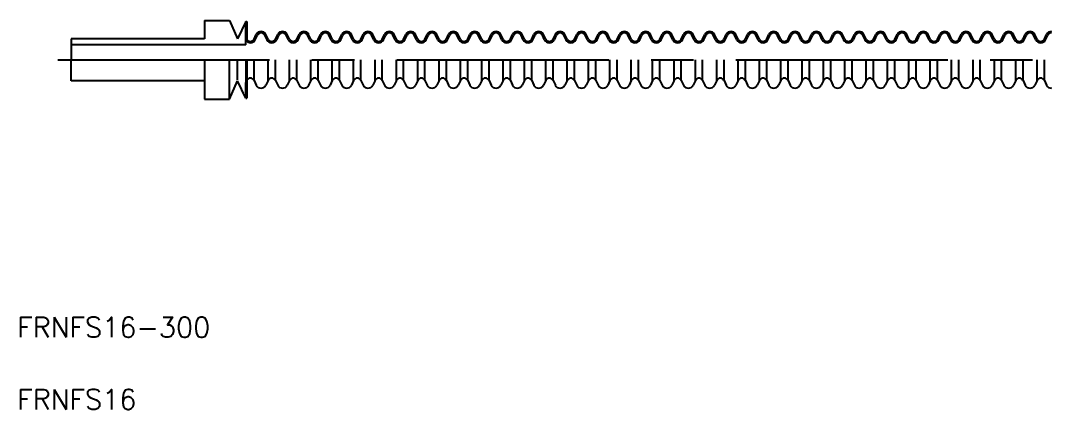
# Model space of a CAD drawing. Extents: x -8 to 302, y -52 to 6.
# Drawn here: x -7.6 to 146.9, y -52.4 to 5.9 of the extents above; entities that cross this region are included whole.
import ezdxf

# ---------------------------------------------------------------- set-up
doc = ezdxf.new("R2010")
doc.units = 0
doc.linetypes.add('CENTER', pattern=[50.8, 31.75, -6.35, 6.35, -6.35])
doc.layers.get('0').update_dxf_attribs({"linetype": 'CONTINUOUS'})
doc.layers.add('CENTER', color=1, linetype='CENTER')
doc.styles.get("Standard").update_dxf_attribs({"font": 'txt.shx', "height": 3, "bigfont": 'bigfont.shx'})

msp = doc.modelspace()

# ---------------------------------------------------------------- linework, layer by layer
at = {"color": 7, "linetype": 'CONTINUOUS'}
for p, q in [((20, 5.88), (23.72, 5.88)), ((20, 5.88), (20, 3.17)), ((23.72, 5.88), (24.94, 3.17)), ((26.17, 5.74), (24.94, 3.17)), ((26.17, 2.25), (26.17, 5.74)), ((26.17, 5.74), (26.34, 5.74)), ((26.17, 4.97), (26.17, 3.38)), ((26.34, 5.74), (26.34, 3.1)), ((26.34, 5.74), (26.34, 3.1)), ((20, 3.17), (0, 3.17)), ((0, 3.17), (0, 0)), ((27.43, 3.1), (27.76, 3.8)), ((27.61, 3.01), (27.94, 3.71)), ((29.36, 3.01), (29.02, 3.71)), ((29.54, 3.1), (29.2, 3.8)), ((30.63, 3.1), (30.96, 3.8)), ((30.81, 3.01), (31.14, 3.71)), ((32.56, 3.01), (32.22, 3.71)), ((32.74, 3.1), (32.4, 3.8)), ((33.83, 3.1), (34.16, 3.8)), ((34.01, 3.01), (34.34, 3.71)), ((35.76, 3.01), (35.42, 3.71)), ((35.94, 3.1), (35.6, 3.8)), ((37.03, 3.1), (37.36, 3.8)), ((37.21, 3.01), (37.54, 3.71)), ((38.96, 3.01), (38.62, 3.71)), ((39.14, 3.1), (38.8, 3.8)), ((40.23, 3.1), (40.56, 3.8)), ((40.41, 3.01), (40.74, 3.71)), ((42.16, 3.01), (41.82, 3.71)), ((42.34, 3.1), (42, 3.8)), ((43.43, 3.1), (43.76, 3.8)), ((43.61, 3.01), (43.94, 3.71)), ((45.36, 3.01), (45.02, 3.71)), ((45.54, 3.1), (45.2, 3.8)), ((46.63, 3.1), (46.96, 3.8)), ((46.81, 3.01), (47.14, 3.71)), ((48.56, 3.01), (48.22, 3.71)), ((48.74, 3.1), (48.4, 3.8)), ((49.83, 3.1), (50.16, 3.8)), ((50.01, 3.01), (50.34, 3.71)), ((51.76, 3.01), (51.42, 3.71)), ((51.94, 3.1), (51.6, 3.8)), ((53.03, 3.1), (53.36, 3.8)), ((53.21, 3.01), (53.54, 3.71)), ((54.96, 3.01), (54.62, 3.71)), ((55.14, 3.1), (54.8, 3.8)), ((56.23, 3.1), (56.56, 3.8)), ((56.41, 3.01), (56.74, 3.71)), ((58.16, 3.01), (57.82, 3.71)), ((58.34, 3.1), (58, 3.8)), ((59.43, 3.1), (59.76, 3.8)), ((59.61, 3.01), (59.94, 3.71)), ((61.36, 3.01), (61.02, 3.71)), ((61.54, 3.1), (61.2, 3.8)), ((62.63, 3.1), (62.96, 3.8)), ((62.81, 3.01), (63.14, 3.71)), ((64.56, 3.01), (64.22, 3.71)), ((64.74, 3.1), (64.4, 3.8)), ((65.83, 3.1), (66.16, 3.8)), ((66.01, 3.01), (66.34, 3.71)), ((67.76, 3.01), (67.42, 3.71)), ((67.94, 3.1), (67.6, 3.8)), ((69.03, 3.1), (69.36, 3.8)), ((69.21, 3.01), (69.54, 3.71)), ((70.96, 3.01), (70.62, 3.71)), ((71.14, 3.1), (70.8, 3.8)), ((72.23, 3.1), (72.56, 3.8)), ((72.41, 3.01), (72.74, 3.71)), ((74.16, 3.01), (73.82, 3.71)), ((74.34, 3.1), (74, 3.8)), ((75.43, 3.1), (75.76, 3.8)), ((75.61, 3.01), (75.94, 3.71)), ((77.36, 3.01), (77.02, 3.71)), ((77.54, 3.1), (77.2, 3.8)), ((78.63, 3.1), (78.96, 3.8)), ((78.81, 3.01), (79.14, 3.71)), ((80.56, 3.01), (80.22, 3.71)), ((80.74, 3.1), (80.4, 3.8)), ((81.83, 3.1), (82.16, 3.8)), ((82.01, 3.01), (82.34, 3.71)), ((83.76, 3.01), (83.42, 3.71)), ((83.94, 3.1), (83.6, 3.8)), ((85.03, 3.1), (85.36, 3.8)), ((85.21, 3.01), (85.54, 3.71)), ((86.96, 3.01), (86.62, 3.71)), ((87.14, 3.1), (86.8, 3.8)), ((88.23, 3.1), (88.56, 3.8)), ((88.41, 3.01), (88.74, 3.71)), ((90.16, 3.01), (89.82, 3.71)), ((90.34, 3.1), (90, 3.8)), ((91.43, 3.1), (91.76, 3.8)), ((91.61, 3.01), (91.94, 3.71)), ((93.36, 3.01), (93.02, 3.71)), ((93.54, 3.1), (93.2, 3.8)), ((94.63, 3.1), (94.96, 3.8)), ((94.81, 3.01), (95.14, 3.71)), ((96.56, 3.01), (96.22, 3.71)), ((96.74, 3.1), (96.4, 3.8)), ((97.83, 3.1), (98.16, 3.8)), ((98.01, 3.01), (98.34, 3.71)), ((99.76, 3.01), (99.42, 3.71)), ((99.94, 3.1), (99.6, 3.8)), ((101.03, 3.1), (101.36, 3.8)), ((101.21, 3.01), (101.54, 3.71)), ((102.96, 3.01), (102.62, 3.71)), ((103.14, 3.1), (102.8, 3.8)), ((104.23, 3.1), (104.56, 3.8)), ((104.41, 3.01), (104.74, 3.71)), ((106.16, 3.01), (105.82, 3.71)), ((106.34, 3.1), (106, 3.8)), ((107.43, 3.1), (107.76, 3.8)), ((107.61, 3.01), (107.94, 3.71)), ((109.36, 3.01), (109.02, 3.71)), ((109.54, 3.1), (109.2, 3.8)), ((110.63, 3.1), (110.96, 3.8)), ((110.81, 3.01), (111.14, 3.71)), ((112.56, 3.01), (112.22, 3.71)), ((112.74, 3.1), (112.4, 3.8)), ((113.83, 3.1), (114.16, 3.8)), ((114.01, 3.01), (114.34, 3.71)), ((115.76, 3.01), (115.42, 3.71)), ((115.94, 3.1), (115.6, 3.8)), ((117.03, 3.1), (117.36, 3.8)), ((117.21, 3.01), (117.54, 3.71)), ((118.96, 3.01), (118.62, 3.71)), ((119.14, 3.1), (118.8, 3.8)), ((120.23, 3.1), (120.56, 3.8)), ((120.41, 3.01), (120.74, 3.71)), ((122.16, 3.01), (121.82, 3.71)), ((122.34, 3.1), (122, 3.8)), ((123.43, 3.1), (123.76, 3.8)), ((123.61, 3.01), (123.94, 3.71)), ((125.36, 3.01), (125.02, 3.71)), ((125.54, 3.1), (125.2, 3.8)), ((126.63, 3.1), (126.96, 3.8)), ((126.81, 3.01), (127.14, 3.71)), ((128.56, 3.01), (128.22, 3.71)), ((128.74, 3.1), (128.4, 3.8)), ((129.83, 3.1), (130.16, 3.8)), ((130.01, 3.01), (130.34, 3.71)), ((131.76, 3.01), (131.42, 3.71)), ((131.94, 3.1), (131.6, 3.8)), ((133.03, 3.1), (133.36, 3.8)), ((133.21, 3.01), (133.54, 3.71)), ((134.96, 3.01), (134.62, 3.71)), ((135.14, 3.1), (134.8, 3.8)), ((136.23, 3.1), (136.56, 3.8)), ((136.41, 3.01), (136.74, 3.71)), ((138.16, 3.01), (137.82, 3.71)), ((138.34, 3.1), (138, 3.8)), ((139.43, 3.1), (139.76, 3.8)), ((139.61, 3.01), (139.94, 3.71)), ((141.36, 3.01), (141.02, 3.71)), ((141.54, 3.1), (141.2, 3.8)), ((142.63, 3.1), (142.96, 3.8)), ((142.81, 3.01), (143.14, 3.71)), ((144.56, 3.01), (144.22, 3.71)), ((144.74, 3.1), (144.4, 3.8)), ((145.83, 3.1), (146.16, 3.8)), ((146.01, 3.01), (146.34, 3.71)), ((26.17, 2.25), (0, 2.25)), ((0, -3.17), (0, 0)), ((20, 0), (20, -5.88)), ((23.72, -5.88), (23.72, 0)), ((26.17, 0), (26.17, -5.74)), ((26.34, -5.74), (26.34, 0)), ((26.34, 0), (26.34, -5.74)), ((27.43, -3.1), (27.43, 0)), ((29.54, -3.1), (29.54, 0)), ((30.63, -3.1), (30.63, 0)), ((32.74, -3.1), (32.74, 0)), ((33.83, -3.1), (33.83, 0)), ((35.94, -3.1), (35.94, 0)), ((37.03, -3.1), (37.03, 0)), ((39.14, -3.1), (39.14, 0)), ((40.23, -3.1), (40.23, 0)), ((42.34, -3.1), (42.34, 0)), ((43.43, -3.1), (43.43, 0)), ((45.54, -3.1), (45.54, 0)), ((46.63, -3.1), (46.63, 0)), ((48.74, -3.1), (48.74, 0)), ((49.83, -3.1), (49.83, 0)), ((51.94, -3.1), (51.94, 0)), ((53.03, -3.1), (53.03, 0)), ((55.14, -3.1), (55.14, 0)), ((56.23, -3.1), (56.23, 0)), ((58.34, -3.1), (58.34, 0)), ((59.43, -3.1), (59.43, 0)), ((61.54, -3.1), (61.54, 0)), ((62.63, -3.1), (62.63, 0)), ((64.74, -3.1), (64.74, 0)), ((65.83, -3.1), (65.83, 0)), ((67.94, -3.1), (67.94, 0)), ((69.03, -3.1), (69.03, 0)), ((71.14, -3.1), (71.14, 0)), ((72.23, -3.1), (72.23, 0)), ((74.34, -3.1), (74.34, 0)), ((75.43, -3.1), (75.43, 0)), ((77.54, -3.1), (77.54, 0)), ((78.63, -3.1), (78.63, 0)), ((80.74, -3.1), (80.74, 0)), ((81.83, -3.1), (81.83, 0)), ((83.94, -3.1), (83.94, 0)), ((85.03, -3.1), (85.03, 0)), ((87.14, -3.1), (87.14, 0)), ((88.23, -3.1), (88.23, 0)), ((90.34, -3.1), (90.34, 0)), ((91.43, -3.1), (91.43, 0)), ((93.54, -3.1), (93.54, 0)), ((94.63, -3.1), (94.63, 0)), ((96.74, -3.1), (96.74, 0)), ((97.83, -3.1), (97.83, 0)), ((99.94, -3.1), (99.94, 0)), ((101.03, -3.1), (101.03, 0)), ((103.14, -3.1), (103.14, 0)), ((104.23, -3.1), (104.23, 0)), ((106.34, -3.1), (106.34, 0)), ((107.43, -3.1), (107.43, 0)), ((109.54, -3.1), (109.54, 0)), ((110.63, -3.1), (110.63, 0)), ((112.74, -3.1), (112.74, 0)), ((113.83, -3.1), (113.83, 0)), ((115.94, -3.1), (115.94, 0)), ((117.03, -3.1), (117.03, 0)), ((119.14, -3.1), (119.14, 0)), ((120.23, -3.1), (120.23, 0)), ((122.34, -3.1), (122.34, 0)), ((123.43, -3.1), (123.43, 0)), ((125.54, -3.1), (125.54, 0)), ((126.63, -3.1), (126.63, 0)), ((128.74, -3.1), (128.74, 0)), ((129.83, -3.1), (129.83, 0)), ((131.94, -3.1), (131.94, 0)), ((133.03, -3.1), (133.03, 0)), ((135.14, -3.1), (135.14, 0)), ((136.23, -3.1), (136.23, 0)), ((138.34, -3.1), (138.34, 0)), ((139.43, -3.1), (139.43, 0)), ((141.54, -3.1), (141.54, 0)), ((142.63, -3.1), (142.63, 0)), ((144.74, -3.1), (144.74, 0)), ((145.83, -3.1), (145.83, 0)), ((24.94, -3.01), (24.94, -0.03)), ((20, -3.17), (0, -3.17)), ((23.72, -5.88), (24.94, -3.17)), ((26.17, -5.74), (24.94, -3.17)), ((26.17, -4.97), (26.17, -3.38)), ((27.43, -3.1), (27.76, -3.8)), ((29.54, -3.1), (29.2, -3.8)), ((30.63, -3.1), (30.96, -3.8)), ((32.74, -3.1), (32.4, -3.8)), ((33.83, -3.1), (34.16, -3.8)), ((35.94, -3.1), (35.6, -3.8)), ((37.03, -3.1), (37.36, -3.8)), ((39.14, -3.1), (38.8, -3.8)), ((40.23, -3.1), (40.56, -3.8)), ((42.34, -3.1), (42, -3.8)), ((43.43, -3.1), (43.76, -3.8)), ((45.54, -3.1), (45.2, -3.8)), ((46.63, -3.1), (46.96, -3.8)), ((48.74, -3.1), (48.4, -3.8)), ((49.83, -3.1), (50.16, -3.8)), ((51.94, -3.1), (51.6, -3.8)), ((53.03, -3.1), (53.36, -3.8)), ((55.14, -3.1), (54.8, -3.8)), ((56.23, -3.1), (56.56, -3.8)), ((58.34, -3.1), (58, -3.8)), ((59.43, -3.1), (59.76, -3.8)), ((61.54, -3.1), (61.2, -3.8)), ((62.63, -3.1), (62.96, -3.8)), ((64.74, -3.1), (64.4, -3.8)), ((65.83, -3.1), (66.16, -3.8)), ((67.94, -3.1), (67.6, -3.8)), ((69.03, -3.1), (69.36, -3.8)), ((71.14, -3.1), (70.8, -3.8)), ((72.23, -3.1), (72.56, -3.8)), ((74.34, -3.1), (74, -3.8)), ((75.43, -3.1), (75.76, -3.8)), ((77.54, -3.1), (77.2, -3.8)), ((78.63, -3.1), (78.96, -3.8)), ((80.74, -3.1), (80.4, -3.8)), ((81.83, -3.1), (82.16, -3.8)), ((83.94, -3.1), (83.6, -3.8)), ((85.03, -3.1), (85.36, -3.8)), ((87.14, -3.1), (86.8, -3.8)), ((88.23, -3.1), (88.56, -3.8)), ((90.34, -3.1), (90, -3.8)), ((91.43, -3.1), (91.76, -3.8)), ((93.54, -3.1), (93.2, -3.8)), ((94.63, -3.1), (94.96, -3.8)), ((96.74, -3.1), (96.4, -3.8)), ((97.83, -3.1), (98.16, -3.8)), ((99.94, -3.1), (99.6, -3.8)), ((101.03, -3.1), (101.36, -3.8)), ((103.14, -3.1), (102.8, -3.8)), ((104.23, -3.1), (104.56, -3.8)), ((106.34, -3.1), (106, -3.8)), ((107.43, -3.1), (107.76, -3.8)), ((109.54, -3.1), (109.2, -3.8)), ((110.63, -3.1), (110.96, -3.8)), ((112.74, -3.1), (112.4, -3.8)), ((113.83, -3.1), (114.16, -3.8)), ((115.94, -3.1), (115.6, -3.8)), ((117.03, -3.1), (117.36, -3.8)), ((119.14, -3.1), (118.8, -3.8)), ((120.23, -3.1), (120.56, -3.8)), ((122.34, -3.1), (122, -3.8)), ((123.43, -3.1), (123.76, -3.8)), ((125.54, -3.1), (125.2, -3.8)), ((126.63, -3.1), (126.96, -3.8)), ((128.74, -3.1), (128.4, -3.8)), ((129.83, -3.1), (130.16, -3.8)), ((131.94, -3.1), (131.6, -3.8)), ((133.03, -3.1), (133.36, -3.8)), ((135.14, -3.1), (134.8, -3.8)), ((136.23, -3.1), (136.56, -3.8)), ((138.34, -3.1), (138, -3.8)), ((139.43, -3.1), (139.76, -3.8)), ((141.54, -3.1), (141.2, -3.8)), ((142.63, -3.1), (142.96, -3.8)), ((144.74, -3.1), (144.4, -3.8)), ((145.83, -3.1), (146.16, -3.8)), ((20, -5.88), (23.72, -5.88)), ((26.17, -5.74), (26.34, -5.74))]:
    msp.add_line(p, q, dxfattribs=at)
for centre, radius, start, end in [((26.88, 3.35), 0.6, 204.8299, 270), ((26.88, 3.35), 0.6, 270, 335.1701), ((28.48, 3.45), 0.8, 90, 154.4165), ((28.48, 3.45), 0.6, 90, 154.4165), ((28.48, 3.45), 0.8, 25.5835, 90), ((28.48, 3.45), 0.6, 25.5835, 90), ((30.08, 3.35), 0.6, 204.8299, 270), ((30.08, 3.35), 0.6, 270, 335.1701), ((31.68, 3.45), 0.8, 90, 154.4165), ((31.68, 3.45), 0.6, 90, 154.4165), ((31.68, 3.45), 0.8, 25.5835, 90), ((31.68, 3.45), 0.6, 25.5835, 90), ((33.28, 3.35), 0.6, 204.8299, 270), ((33.28, 3.35), 0.6, 270, 335.1701), ((34.88, 3.45), 0.8, 90, 154.4165), ((34.88, 3.45), 0.6, 90, 154.4165), ((34.88, 3.45), 0.8, 25.5835, 90), ((34.88, 3.45), 0.6, 25.5835, 90), ((36.48, 3.35), 0.6, 204.8299, 270), ((36.48, 3.35), 0.6, 270, 335.1701), ((38.08, 3.45), 0.8, 90, 154.4165), ((38.08, 3.45), 0.6, 90, 154.4165), ((38.08, 3.45), 0.8, 25.5835, 90), ((38.08, 3.45), 0.6, 25.5835, 90), ((39.68, 3.35), 0.6, 204.8299, 270), ((39.68, 3.35), 0.6, 270, 335.1701), ((41.28, 3.45), 0.8, 90, 154.4165), ((41.28, 3.45), 0.6, 90, 154.4165), ((41.28, 3.45), 0.8, 25.5835, 90), ((41.28, 3.45), 0.6, 25.5835, 90), ((42.88, 3.35), 0.6, 204.8299, 270), ((42.88, 3.35), 0.6, 270, 335.1701), ((44.48, 3.45), 0.8, 90, 154.4165), ((44.48, 3.45), 0.6, 90, 154.4165), ((44.48, 3.45), 0.8, 25.5835, 90), ((44.48, 3.45), 0.6, 25.5835, 90), ((46.08, 3.35), 0.6, 204.8299, 270), ((46.08, 3.35), 0.6, 270, 335.1701), ((47.68, 3.45), 0.8, 90, 154.4165), ((47.68, 3.45), 0.6, 90, 154.4165), ((47.68, 3.45), 0.8, 25.5835, 90), ((47.68, 3.45), 0.6, 25.5835, 90), ((49.28, 3.35), 0.6, 204.8299, 270), ((49.28, 3.35), 0.6, 270, 335.1701), ((50.88, 3.45), 0.8, 90, 154.4165), ((50.88, 3.45), 0.6, 90, 154.4165), ((50.88, 3.45), 0.8, 25.5835, 90), ((50.88, 3.45), 0.6, 25.5835, 90), ((52.48, 3.35), 0.6, 204.8299, 270), ((52.48, 3.35), 0.6, 270, 335.1701), ((54.08, 3.45), 0.8, 90, 154.4165), ((54.08, 3.45), 0.6, 90, 154.4165), ((54.08, 3.45), 0.8, 25.5835, 90), ((54.08, 3.45), 0.6, 25.5835, 90), ((55.68, 3.35), 0.6, 204.8299, 270), ((55.68, 3.35), 0.6, 270, 335.1701), ((57.28, 3.45), 0.8, 90, 154.4165), ((57.28, 3.45), 0.6, 90, 154.4165), ((57.28, 3.45), 0.8, 25.5835, 90), ((57.28, 3.45), 0.6, 25.5835, 90), ((58.88, 3.35), 0.6, 204.8299, 270), ((58.88, 3.35), 0.6, 270, 335.1701), ((60.48, 3.45), 0.8, 90, 154.4165), ((60.48, 3.45), 0.6, 90, 154.4165), ((60.48, 3.45), 0.8, 25.5835, 90), ((60.48, 3.45), 0.6, 25.5835, 90), ((62.08, 3.35), 0.6, 204.8299, 270), ((62.08, 3.35), 0.6, 270, 335.1701), ((63.68, 3.45), 0.8, 90, 154.4165), ((63.68, 3.45), 0.6, 90, 154.4165), ((63.68, 3.45), 0.8, 25.5835, 90), ((63.68, 3.45), 0.6, 25.5835, 90), ((65.28, 3.35), 0.6, 204.8299, 270), ((65.28, 3.35), 0.6, 270, 335.1701), ((66.88, 3.45), 0.8, 90, 154.4165), ((66.88, 3.45), 0.6, 90, 154.4165), ((66.88, 3.45), 0.8, 25.5835, 90), ((66.88, 3.45), 0.6, 25.5835, 90), ((68.48, 3.35), 0.6, 204.8299, 270), ((68.48, 3.35), 0.6, 270, 335.1701), ((70.08, 3.45), 0.8, 90, 154.4165), ((70.08, 3.45), 0.6, 90, 154.4165), ((70.08, 3.45), 0.8, 25.5835, 90), ((70.08, 3.45), 0.6, 25.5835, 90), ((71.68, 3.35), 0.6, 204.8299, 270), ((71.68, 3.35), 0.6, 270, 335.1701), ((73.28, 3.45), 0.8, 90, 154.4165), ((73.28, 3.45), 0.6, 90, 154.4165), ((73.28, 3.45), 0.8, 25.5835, 90), ((73.28, 3.45), 0.6, 25.5835, 90), ((74.88, 3.35), 0.6, 204.8299, 270), ((74.88, 3.35), 0.6, 270, 335.1701), ((76.48, 3.45), 0.8, 90, 154.4165), ((76.48, 3.45), 0.6, 90, 154.4165), ((76.48, 3.45), 0.8, 25.5835, 90), ((76.48, 3.45), 0.6, 25.5835, 90), ((78.08, 3.35), 0.6, 204.8299, 270), ((78.08, 3.35), 0.6, 270, 335.1701), ((79.68, 3.45), 0.8, 90, 154.4165), ((79.68, 3.45), 0.6, 90, 154.4165), ((79.68, 3.45), 0.8, 25.5835, 90), ((79.68, 3.45), 0.6, 25.5835, 90), ((81.28, 3.35), 0.6, 204.8299, 270), ((81.28, 3.35), 0.6, 270, 335.1701), ((82.88, 3.45), 0.8, 90, 154.4165), ((82.88, 3.45), 0.6, 90, 154.4165), ((82.88, 3.45), 0.8, 25.5835, 90), ((82.88, 3.45), 0.6, 25.5835, 90), ((84.48, 3.35), 0.6, 204.8299, 270), ((84.48, 3.35), 0.6, 270, 335.1701), ((86.08, 3.45), 0.8, 90, 154.4165), ((86.08, 3.45), 0.6, 90, 154.4165), ((86.08, 3.45), 0.8, 25.5835, 90), ((86.08, 3.45), 0.6, 25.5835, 90), ((87.68, 3.35), 0.6, 204.8299, 270), ((87.68, 3.35), 0.6, 270, 335.1701), ((89.28, 3.45), 0.8, 90, 154.4165), ((89.28, 3.45), 0.6, 90, 154.4165), ((89.28, 3.45), 0.8, 25.5835, 90), ((89.28, 3.45), 0.6, 25.5835, 90), ((90.88, 3.35), 0.6, 204.8299, 270), ((90.88, 3.35), 0.6, 270, 335.1701), ((92.48, 3.45), 0.8, 90, 154.4165), ((92.48, 3.45), 0.6, 90, 154.4165), ((92.48, 3.45), 0.8, 25.5835, 90), ((92.48, 3.45), 0.6, 25.5835, 90), ((94.08, 3.35), 0.6, 204.8299, 270), ((94.08, 3.35), 0.6, 270, 335.1701), ((95.68, 3.45), 0.8, 90, 154.4165), ((95.68, 3.45), 0.6, 90, 154.4165), ((95.68, 3.45), 0.8, 25.5835, 90), ((95.68, 3.45), 0.6, 25.5835, 90), ((97.28, 3.35), 0.6, 204.8299, 270), ((97.28, 3.35), 0.6, 270, 335.1701), ((98.88, 3.45), 0.8, 90, 154.4165), ((98.88, 3.45), 0.6, 90, 154.4165), ((98.88, 3.45), 0.8, 25.5835, 90), ((98.88, 3.45), 0.6, 25.5835, 90), ((100.48, 3.35), 0.6, 204.8299, 270), ((100.48, 3.35), 0.6, 270, 335.1701), ((102.08, 3.45), 0.8, 90, 154.4165), ((102.08, 3.45), 0.6, 90, 154.4165), ((102.08, 3.45), 0.8, 25.5835, 90), ((102.08, 3.45), 0.6, 25.5835, 90), ((103.68, 3.35), 0.6, 204.8299, 270), ((103.68, 3.35), 0.6, 270, 335.1701), ((105.28, 3.45), 0.8, 90, 154.4165), ((105.28, 3.45), 0.6, 90, 154.4165), ((105.28, 3.45), 0.8, 25.5835, 90), ((105.28, 3.45), 0.6, 25.5835, 90), ((106.88, 3.35), 0.6, 204.8299, 270), ((106.88, 3.35), 0.6, 270, 335.1701), ((108.48, 3.45), 0.8, 90, 154.4165), ((108.48, 3.45), 0.6, 90, 154.4165), ((108.48, 3.45), 0.8, 25.5835, 90), ((108.48, 3.45), 0.6, 25.5835, 90), ((110.08, 3.35), 0.6, 204.8299, 270), ((110.08, 3.35), 0.6, 270, 335.1701), ((111.68, 3.45), 0.8, 90, 154.4165), ((111.68, 3.45), 0.6, 90, 154.4165), ((111.68, 3.45), 0.8, 25.5835, 90), ((111.68, 3.45), 0.6, 25.5835, 90), ((113.28, 3.35), 0.6, 204.8299, 270), ((113.28, 3.35), 0.6, 270, 335.1701), ((114.88, 3.45), 0.8, 90, 154.4165), ((114.88, 3.45), 0.6, 90, 154.4165), ((114.88, 3.45), 0.8, 25.5835, 90), ((114.88, 3.45), 0.6, 25.5835, 90), ((116.48, 3.35), 0.6, 204.8299, 270), ((116.48, 3.35), 0.6, 270, 335.1701), ((118.08, 3.45), 0.8, 90, 154.4165), ((118.08, 3.45), 0.6, 90, 154.4165), ((118.08, 3.45), 0.8, 25.5835, 90), ((118.08, 3.45), 0.6, 25.5835, 90), ((119.68, 3.35), 0.6, 204.8299, 270), ((119.68, 3.35), 0.6, 270, 335.1701), ((121.28, 3.45), 0.8, 90, 154.4165), ((121.28, 3.45), 0.6, 90, 154.4165), ((121.28, 3.45), 0.8, 25.5835, 90), ((121.28, 3.45), 0.6, 25.5835, 90), ((122.88, 3.35), 0.6, 204.8299, 270), ((122.88, 3.35), 0.6, 270, 335.1701), ((124.48, 3.45), 0.8, 90, 154.4165), ((124.48, 3.45), 0.6, 90, 154.4165), ((124.48, 3.45), 0.8, 25.5835, 90), ((124.48, 3.45), 0.6, 25.5835, 90), ((126.08, 3.35), 0.6, 204.8299, 270), ((126.08, 3.35), 0.6, 270, 335.1701), ((127.68, 3.45), 0.8, 90, 154.4165), ((127.68, 3.45), 0.6, 90, 154.4165), ((127.68, 3.45), 0.8, 25.5835, 90), ((127.68, 3.45), 0.6, 25.5835, 90), ((129.28, 3.35), 0.6, 204.8299, 270), ((129.28, 3.35), 0.6, 270, 335.1701), ((130.88, 3.45), 0.8, 90, 154.4165), ((130.88, 3.45), 0.6, 90, 154.4165), ((130.88, 3.45), 0.8, 25.5835, 90), ((130.88, 3.45), 0.6, 25.5835, 90), ((132.48, 3.35), 0.6, 204.8299, 270), ((132.48, 3.35), 0.6, 270, 335.1701), ((134.08, 3.45), 0.8, 90, 154.4165), ((134.08, 3.45), 0.6, 90, 154.4165), ((134.08, 3.45), 0.8, 25.5835, 90), ((134.08, 3.45), 0.6, 25.5835, 90), ((135.68, 3.35), 0.6, 204.8299, 270), ((135.68, 3.35), 0.6, 270, 335.1701), ((137.28, 3.45), 0.8, 90, 154.4165), ((137.28, 3.45), 0.6, 90, 154.4165), ((137.28, 3.45), 0.8, 25.5835, 90), ((137.28, 3.45), 0.6, 25.5835, 90), ((138.88, 3.35), 0.6, 204.8299, 270), ((138.88, 3.35), 0.6, 270, 335.1701), ((140.48, 3.45), 0.8, 90, 154.4165), ((140.48, 3.45), 0.6, 90, 154.4165), ((140.48, 3.45), 0.8, 25.5835, 90), ((140.48, 3.45), 0.6, 25.5835, 90), ((142.08, 3.35), 0.6, 204.8299, 270), ((142.08, 3.35), 0.6, 270, 335.1701), ((143.68, 3.45), 0.8, 90, 154.4165), ((143.68, 3.45), 0.6, 90, 154.4165), ((143.68, 3.45), 0.8, 25.5835, 90), ((143.68, 3.45), 0.6, 25.5835, 90), ((145.28, 3.35), 0.6, 204.8299, 270), ((145.28, 3.35), 0.6, 270, 335.1701), ((146.88, 3.45), 0.8, 90, 154.4165), ((146.88, 3.45), 0.6, 90, 154.4165), ((26.88, 3.35), 0.8, 207.2003, 270), ((26.88, 3.35), 0.8, 270, 335.0691), ((30.08, 3.35), 0.8, 204.9309, 270), ((30.08, 3.35), 0.8, 270, 335.0691), ((33.28, 3.35), 0.8, 204.9309, 270), ((33.28, 3.35), 0.8, 270, 335.0691), ((36.48, 3.35), 0.8, 204.9309, 270), ((36.48, 3.35), 0.8, 270, 335.0691), ((39.68, 3.35), 0.8, 204.9309, 270), ((39.68, 3.35), 0.8, 270, 335.0691), ((42.88, 3.35), 0.8, 204.9309, 270), ((42.88, 3.35), 0.8, 270, 335.0691), ((46.08, 3.35), 0.8, 204.9309, 270), ((46.08, 3.35), 0.8, 270, 335.0691), ((49.28, 3.35), 0.8, 204.9309, 270), ((49.28, 3.35), 0.8, 270, 335.0691), ((52.48, 3.35), 0.8, 204.9309, 270), ((52.48, 3.35), 0.8, 270, 335.0691), ((55.68, 3.35), 0.8, 204.9309, 270), ((55.68, 3.35), 0.8, 270, 335.0691), ((58.88, 3.35), 0.8, 204.9309, 270), ((58.88, 3.35), 0.8, 270, 335.0691), ((62.08, 3.35), 0.8, 204.9309, 270), ((62.08, 3.35), 0.8, 270, 335.0691), ((65.28, 3.35), 0.8, 204.9309, 270), ((65.28, 3.35), 0.8, 270, 335.0691), ((68.48, 3.35), 0.8, 204.9309, 270), ((68.48, 3.35), 0.8, 270, 335.0691), ((71.68, 3.35), 0.8, 204.9309, 270), ((71.68, 3.35), 0.8, 270, 335.0691), ((74.88, 3.35), 0.8, 204.9309, 270), ((74.88, 3.35), 0.8, 270, 335.0691), ((78.08, 3.35), 0.8, 204.9309, 270), ((78.08, 3.35), 0.8, 270, 335.0691), ((81.28, 3.35), 0.8, 204.9309, 270), ((81.28, 3.35), 0.8, 270, 335.0691), ((84.48, 3.35), 0.8, 204.9309, 270), ((84.48, 3.35), 0.8, 270, 335.0691), ((87.68, 3.35), 0.8, 204.9309, 270), ((87.68, 3.35), 0.8, 270, 335.0691), ((90.88, 3.35), 0.8, 204.9309, 270), ((90.88, 3.35), 0.8, 270, 335.0691), ((94.08, 3.35), 0.8, 204.9309, 270), ((94.08, 3.35), 0.8, 270, 335.0691), ((97.28, 3.35), 0.8, 204.9309, 270), ((97.28, 3.35), 0.8, 270, 335.0691), ((100.48, 3.35), 0.8, 204.9309, 270), ((100.48, 3.35), 0.8, 270, 335.0691), ((103.68, 3.35), 0.8, 204.9309, 270), ((103.68, 3.35), 0.8, 270, 335.0691), ((106.88, 3.35), 0.8, 204.9309, 270), ((106.88, 3.35), 0.8, 270, 335.0691), ((110.08, 3.35), 0.8, 204.9309, 270), ((110.08, 3.35), 0.8, 270, 335.0691), ((113.28, 3.35), 0.8, 204.9309, 270), ((113.28, 3.35), 0.8, 270, 335.0691), ((116.48, 3.35), 0.8, 204.9309, 270), ((116.48, 3.35), 0.8, 270, 335.0691), ((119.68, 3.35), 0.8, 204.9309, 270), ((119.68, 3.35), 0.8, 270, 335.0691), ((122.88, 3.35), 0.8, 204.9309, 270), ((122.88, 3.35), 0.8, 270, 335.0691), ((126.08, 3.35), 0.8, 204.9309, 270), ((126.08, 3.35), 0.8, 270, 335.0691), ((129.28, 3.35), 0.8, 204.9309, 270), ((129.28, 3.35), 0.8, 270, 335.0691), ((132.48, 3.35), 0.8, 204.9309, 270), ((132.48, 3.35), 0.8, 270, 335.0691), ((135.68, 3.35), 0.8, 204.9309, 270), ((135.68, 3.35), 0.8, 270, 335.0691), ((138.88, 3.35), 0.8, 204.9309, 270), ((138.88, 3.35), 0.8, 270, 335.0691), ((142.08, 3.35), 0.8, 204.9309, 270), ((142.08, 3.35), 0.8, 270, 335.0691), ((145.28, 3.35), 0.8, 204.9309, 270), ((145.28, 3.35), 0.8, 270, 335.0691), ((26.88, -3.35), 0.6, 90, 155.1701), ((26.88, -3.35), 0.6, 24.8299, 90), ((30.08, -3.35), 0.6, 90, 155.1701), ((30.08, -3.35), 0.6, 24.8299, 90), ((33.28, -3.35), 0.6, 90, 155.1701), ((33.28, -3.35), 0.6, 24.8299, 90), ((36.48, -3.35), 0.6, 90, 155.1701), ((36.48, -3.35), 0.6, 24.8299, 90), ((39.68, -3.35), 0.6, 90, 155.1701), ((39.68, -3.35), 0.6, 24.8299, 90), ((42.88, -3.35), 0.6, 90, 155.1701), ((42.88, -3.35), 0.6, 24.8299, 90), ((46.08, -3.35), 0.6, 90, 155.1701), ((46.08, -3.35), 0.6, 24.8299, 90), ((49.28, -3.35), 0.6, 90, 155.1701), ((49.28, -3.35), 0.6, 24.8299, 90), ((52.48, -3.35), 0.6, 90, 155.1701), ((52.48, -3.35), 0.6, 24.8299, 90), ((55.68, -3.35), 0.6, 90, 155.1701), ((55.68, -3.35), 0.6, 24.8299, 90), ((58.88, -3.35), 0.6, 90, 155.1701), ((58.88, -3.35), 0.6, 24.8299, 90), ((62.08, -3.35), 0.6, 90, 155.1701), ((62.08, -3.35), 0.6, 24.8299, 90), ((65.28, -3.35), 0.6, 90, 155.1701), ((65.28, -3.35), 0.6, 24.8299, 90), ((68.48, -3.35), 0.6, 90, 155.1701), ((68.48, -3.35), 0.6, 24.8299, 90), ((71.68, -3.35), 0.6, 90, 155.1701), ((71.68, -3.35), 0.6, 24.8299, 90), ((74.88, -3.35), 0.6, 90, 155.1701), ((74.88, -3.35), 0.6, 24.8299, 90), ((78.08, -3.35), 0.6, 90, 155.1701), ((78.08, -3.35), 0.6, 24.8299, 90), ((81.28, -3.35), 0.6, 90, 155.1701), ((81.28, -3.35), 0.6, 24.8299, 90), ((84.48, -3.35), 0.6, 90, 155.1701), ((84.48, -3.35), 0.6, 24.8299, 90), ((87.68, -3.35), 0.6, 90, 155.1701), ((87.68, -3.35), 0.6, 24.8299, 90), ((90.88, -3.35), 0.6, 90, 155.1701), ((90.88, -3.35), 0.6, 24.8299, 90), ((94.08, -3.35), 0.6, 90, 155.1701), ((94.08, -3.35), 0.6, 24.8299, 90), ((97.28, -3.35), 0.6, 90, 155.1701), ((97.28, -3.35), 0.6, 24.8299, 90), ((100.48, -3.35), 0.6, 90, 155.1701), ((100.48, -3.35), 0.6, 24.8299, 90), ((103.68, -3.35), 0.6, 90, 155.1701), ((103.68, -3.35), 0.6, 24.8299, 90), ((106.88, -3.35), 0.6, 90, 155.1701), ((106.88, -3.35), 0.6, 24.8299, 90), ((110.08, -3.35), 0.6, 90, 155.1701), ((110.08, -3.35), 0.6, 24.8299, 90), ((113.28, -3.35), 0.6, 90, 155.1701), ((113.28, -3.35), 0.6, 24.8299, 90), ((116.48, -3.35), 0.6, 90, 155.1701), ((116.48, -3.35), 0.6, 24.8299, 90), ((119.68, -3.35), 0.6, 90, 155.1701), ((119.68, -3.35), 0.6, 24.8299, 90), ((122.88, -3.35), 0.6, 90, 155.1701), ((122.88, -3.35), 0.6, 24.8299, 90), ((126.08, -3.35), 0.6, 90, 155.1701), ((126.08, -3.35), 0.6, 24.8299, 90), ((129.28, -3.35), 0.6, 90, 155.1701), ((129.28, -3.35), 0.6, 24.8299, 90), ((132.48, -3.35), 0.6, 90, 155.1701), ((132.48, -3.35), 0.6, 24.8299, 90), ((135.68, -3.35), 0.6, 90, 155.1701), ((135.68, -3.35), 0.6, 24.8299, 90), ((138.88, -3.35), 0.6, 90, 155.1701), ((138.88, -3.35), 0.6, 24.8299, 90), ((142.08, -3.35), 0.6, 90, 155.1701), ((142.08, -3.35), 0.6, 24.8299, 90), ((145.28, -3.35), 0.6, 90, 155.1701), ((145.28, -3.35), 0.6, 24.8299, 90), ((28.48, -3.45), 0.8, 205.5835, 270), ((28.48, -3.45), 0.8, 270, 334.4165), ((31.68, -3.45), 0.8, 205.5835, 270), ((31.68, -3.45), 0.8, 270, 334.4165), ((34.88, -3.45), 0.8, 205.5835, 270), ((34.88, -3.45), 0.8, 270, 334.4165), ((38.08, -3.45), 0.8, 205.5835, 270), ((38.08, -3.45), 0.8, 270, 334.4165), ((41.28, -3.45), 0.8, 205.5835, 270), ((41.28, -3.45), 0.8, 270, 334.4165), ((44.48, -3.45), 0.8, 205.5835, 270), ((44.48, -3.45), 0.8, 270, 334.4165), ((47.68, -3.45), 0.8, 205.5835, 270), ((47.68, -3.45), 0.8, 270, 334.4165), ((50.88, -3.45), 0.8, 205.5835, 270), ((50.88, -3.45), 0.8, 270, 334.4165), ((54.08, -3.45), 0.8, 205.5835, 270), ((54.08, -3.45), 0.8, 270, 334.4165), ((57.28, -3.45), 0.8, 205.5835, 270), ((57.28, -3.45), 0.8, 270, 334.4165), ((60.48, -3.45), 0.8, 205.5835, 270), ((60.48, -3.45), 0.8, 270, 334.4165), ((63.68, -3.45), 0.8, 205.5835, 270), ((63.68, -3.45), 0.8, 270, 334.4165), ((66.88, -3.45), 0.8, 205.5835, 270), ((66.88, -3.45), 0.8, 270, 334.4165), ((70.08, -3.45), 0.8, 205.5835, 270), ((70.08, -3.45), 0.8, 270, 334.4165), ((73.28, -3.45), 0.8, 205.5835, 270), ((73.28, -3.45), 0.8, 270, 334.4165), ((76.48, -3.45), 0.8, 205.5835, 270), ((76.48, -3.45), 0.8, 270, 334.4165), ((79.68, -3.45), 0.8, 205.5835, 270), ((79.68, -3.45), 0.8, 270, 334.4165), ((82.88, -3.45), 0.8, 205.5835, 270), ((82.88, -3.45), 0.8, 270, 334.4165), ((86.08, -3.45), 0.8, 205.5835, 270), ((86.08, -3.45), 0.8, 270, 334.4165), ((89.28, -3.45), 0.8, 205.5835, 270), ((89.28, -3.45), 0.8, 270, 334.4165), ((92.48, -3.45), 0.8, 205.5835, 270), ((92.48, -3.45), 0.8, 270, 334.4165), ((95.68, -3.45), 0.8, 205.5835, 270), ((95.68, -3.45), 0.8, 270, 334.4165), ((98.88, -3.45), 0.8, 205.5835, 270), ((98.88, -3.45), 0.8, 270, 334.4165), ((102.08, -3.45), 0.8, 205.5835, 270), ((102.08, -3.45), 0.8, 270, 334.4165), ((105.28, -3.45), 0.8, 205.5835, 270), ((105.28, -3.45), 0.8, 270, 334.4165), ((108.48, -3.45), 0.8, 205.5835, 270), ((108.48, -3.45), 0.8, 270, 334.4165), ((111.68, -3.45), 0.8, 205.5835, 270), ((111.68, -3.45), 0.8, 270, 334.4165), ((114.88, -3.45), 0.8, 205.5835, 270), ((114.88, -3.45), 0.8, 270, 334.4165), ((118.08, -3.45), 0.8, 205.5835, 270), ((118.08, -3.45), 0.8, 270, 334.4165), ((121.28, -3.45), 0.8, 205.5835, 270), ((121.28, -3.45), 0.8, 270, 334.4165), ((124.48, -3.45), 0.8, 205.5835, 270), ((124.48, -3.45), 0.8, 270, 334.4165), ((127.68, -3.45), 0.8, 205.5835, 270), ((127.68, -3.45), 0.8, 270, 334.4165), ((130.88, -3.45), 0.8, 205.5835, 270), ((130.88, -3.45), 0.8, 270, 334.4165), ((134.08, -3.45), 0.8, 205.5835, 270), ((134.08, -3.45), 0.8, 270, 334.4165), ((137.28, -3.45), 0.8, 205.5835, 270), ((137.28, -3.45), 0.8, 270, 334.4165), ((140.48, -3.45), 0.8, 205.5835, 270), ((140.48, -3.45), 0.8, 270, 334.4165), ((143.68, -3.45), 0.8, 205.5835, 270), ((143.68, -3.45), 0.8, 270, 334.4165), ((146.88, -3.45), 0.8, 205.5835, 270)]:
    msp.add_arc(centre, radius, start, end, dxfattribs=at)
at = {"layer": 'CENTER', "color": 1, "linetype": 'CENTER'}
msp.add_line((-2, 0), (302, 0), dxfattribs=at)

# ---------------------------------------------------------------- texts
at = {"color": 7, "linetype": 'CONTINUOUS'}
for s, p in [('FRNFS16-300', (-8.07, -41.62)), ('FRNFS16', (-8.07, -52.43))]:
    msp.add_text(s, height=3, dxfattribs=at).set_placement(p)

doc.saveas('drawing.dxf')
